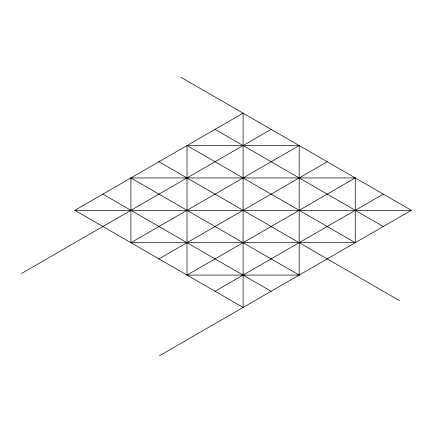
<?xml version="1.0" encoding="UTF-8"?>
<svg xmlns="http://www.w3.org/2000/svg" width="433" height="433" viewBox="0 0 433 433"><rect width="100%" height="100%" fill="white"/><g stroke="black" fill="none" stroke-linecap="round" stroke-linejoin="round"><path stroke-width="0.65" d="M74.833 210.319L243.092 113.175L243.092 307.462L74.833 210.319L411.35 210.319L180.934 77.291M21.65 273.407L271.134 129.37M130.918 242.702L355.266 242.702L355.266 177.941L130.918 177.941L130.918 242.702L299.176 145.558L299.176 275.085L187.007 275.085L187.007 145.558L299.176 145.558M158.96 258.891L327.218 161.747M187.007 275.085L355.266 177.941M215.049 291.274L383.308 194.13M159.528 355.71L411.35 210.319M215.049 129.37L383.308 226.513M187.007 145.558L355.266 242.702M158.96 161.747L399.524 300.637M130.918 177.941L299.176 275.085M102.875 194.13L271.134 291.274"/></g></svg>
